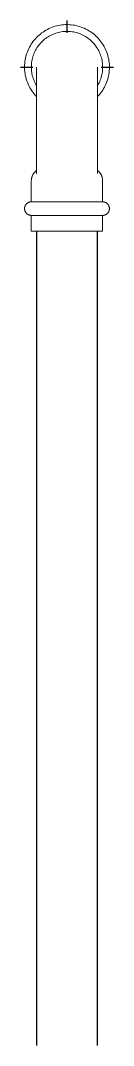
# Model space of a CAD drawing. Header units: inches. Extents: x -3327 to -1, y 8 to 1328.
# Drawn here: x -3204.05 to -3202.05, y 711.5 to 733.49 of the extents above; entities that cross this region are included whole.
import ezdxf

# ---------------------------------------------------------------- set-up
doc = ezdxf.new("R2010")
doc.units = ezdxf.units.IN
doc.header["$MEASUREMENT"] = 0
doc.layers.add('P-PIPE', color=3, linetype='Continuous', lineweight=9)
doc.layers.add('X - REF - FP', color=7, linetype='Continuous', true_color=0xb90000)

# ---------------------------------------------------------------- blocks, each defined once
blk = doc.blocks.new('Victaulic-VicPress316-Elbow 90-45deg Style P568_P571 - Standard-V2-SECOND LEVEL')
at = {"layer": 'P-PIPE'}
for p, q in [((-3203.704, 731.097), (-3203.704, 730.203)), ((-3202.389, 730.206), (-3202.389, 731.097)), ((-3203.813, 730.051), (-3203.813, 729.6)), ((-3202.28, 729.6), (-3202.28, 730.051)), ((-3203.046, 729.6), (-3203.813, 729.6)), ((-3202.28, 729.6), (-3203.046, 729.6)), ((-3203.813, 729.309), (-3203.813, 728.97)), ((-3203.046, 729.309), (-3203.813, 729.309)), ((-3202.28, 729.309), (-3203.046, 729.309)), ((-3202.28, 728.97), (-3202.28, 729.309)), ((-3203.813, 728.97), (-3203.046, 728.97)), ((-3203.046, 728.97), (-3202.28, 728.97))]:
    blk.add_line(p, q, dxfattribs=at)
at = {"layer": 'P-PIPE', "flags": 128}
for points in [[(-3203.046, 733.402), (-3203.083, 733.401), (-3203.119, 733.399), (-3203.155, 733.395), (-3203.191, 733.39), (-3203.227, 733.384), (-3203.263, 733.376), (-3203.298, 733.366), (-3203.333, 733.356), (-3203.367, 733.344), (-3203.401, 733.33), (-3203.434, 733.315), (-3203.467, 733.299), (-3203.499, 733.281), (-3203.53, 733.263), (-3203.561, 733.243), (-3203.591, 733.222), (-3203.619, 733.199), (-3203.647, 733.176), (-3203.674, 733.151), (-3203.7, 733.125), (-3203.725, 733.099), (-3203.749, 733.071), (-3203.772, 733.043), (-3203.793, 733.013), (-3203.813, 732.983), (-3203.833, 732.952), (-3203.85, 732.92), (-3203.867, 732.887), (-3203.882, 732.854), (-3203.896, 732.82), (-3203.909, 732.786), (-3203.92, 732.751), (-3203.93, 732.716), (-3203.938, 732.681), (-3203.945, 732.645), (-3203.95, 732.609), (-3203.954, 732.573), (-3203.957, 732.536), (-3203.958, 732.5), (-3203.958, 732.463), (-3203.956, 732.427), (-3203.953, 732.391), (-3203.948, 732.354), (-3203.942, 732.318), (-3203.934, 732.283), (-3203.925, 732.247), (-3203.915, 732.212), (-3203.903, 732.178), (-3203.89, 732.144), (-3203.875, 732.11), (-3203.859, 732.078), (-3203.842, 732.045), (-3203.824, 732.014), (-3203.804, 731.983), (-3203.783, 731.953), (-3203.761, 731.924), (-3203.738, 731.896), (-3203.714, 731.869)], [(-3202.389, 731.858), (-3202.367, 731.881), (-3202.343, 731.909), (-3202.32, 731.937), (-3202.299, 731.967), (-3202.279, 731.997), (-3202.26, 732.028), (-3202.242, 732.06), (-3202.225, 732.093), (-3202.21, 732.126), (-3202.196, 732.16), (-3202.183, 732.194), (-3202.172, 732.229), (-3202.163, 732.264), (-3202.154, 732.299), (-3202.147, 732.335), (-3202.142, 732.371), (-3202.138, 732.407), (-3202.135, 732.444), (-3202.134, 732.48), (-3202.134, 732.517), (-3202.136, 732.553), (-3202.139, 732.589), (-3202.144, 732.626), (-3202.15, 732.662), (-3202.158, 732.697), (-3202.167, 732.733), (-3202.177, 732.768), (-3202.189, 732.802), (-3202.202, 732.836), (-3202.217, 732.87), (-3202.233, 732.902), (-3202.25, 732.935), (-3202.268, 732.966), (-3202.288, 732.997), (-3202.309, 733.027), (-3202.331, 733.056), (-3202.354, 733.084), (-3202.378, 733.111), (-3202.404, 733.137), (-3202.43, 733.163), (-3202.457, 733.187), (-3202.486, 733.21), (-3202.515, 733.231), (-3202.545, 733.252), (-3202.576, 733.271), (-3202.608, 733.29), (-3202.64, 733.307), (-3202.673, 733.322), (-3202.706, 733.336), (-3202.741, 733.349), (-3202.775, 733.361), (-3202.81, 733.371), (-3202.846, 733.38), (-3202.881, 733.387), (-3202.917, 733.393), (-3202.954, 733.397), (-3202.99, 733.4), (-3203.026, 733.402), (-3203.046, 733.402)], [(-3203.046, 733.257), (-3203.077, 733.256), (-3203.107, 733.254), (-3203.138, 733.251), (-3203.168, 733.247), (-3203.198, 733.241), (-3203.228, 733.235), (-3203.258, 733.227), (-3203.287, 733.218), (-3203.316, 733.207), (-3203.345, 733.196), (-3203.373, 733.183), (-3203.4, 733.17), (-3203.427, 733.155), (-3203.453, 733.139), (-3203.479, 733.123), (-3203.504, 733.105), (-3203.528, 733.086), (-3203.551, 733.066), (-3203.574, 733.046), (-3203.596, 733.024), (-3203.617, 733.002), (-3203.637, 732.978), (-3203.656, 732.954), (-3203.674, 732.93), (-3203.691, 732.904), (-3203.707, 732.878), (-3203.722, 732.851), (-3203.736, 732.824), (-3203.749, 732.796), (-3203.76, 732.768), (-3203.771, 732.739), (-3203.78, 732.71), (-3203.789, 732.68), (-3203.796, 732.65), (-3203.801, 732.62), (-3203.806, 732.59), (-3203.809, 732.559), (-3203.812, 732.529), (-3203.812, 732.498), (-3203.812, 732.468), (-3203.811, 732.437), (-3203.808, 732.406), (-3203.804, 732.376), (-3203.799, 732.346), (-3203.792, 732.316), (-3203.785, 732.286), (-3203.776, 732.257), (-3203.766, 732.228), (-3203.755, 732.199), (-3203.743, 732.171), (-3203.73, 732.143), (-3203.715, 732.116), (-3203.704, 732.096)], [(-3202.385, 732.102), (-3202.37, 732.129), (-3202.356, 732.156), (-3202.343, 732.184), (-3202.332, 732.212), (-3202.321, 732.241), (-3202.312, 732.27), (-3202.304, 732.3), (-3202.297, 732.33), (-3202.291, 732.36), (-3202.286, 732.39), (-3202.283, 732.421), (-3202.281, 732.451), (-3202.28, 732.482), (-3202.28, 732.512), (-3202.281, 732.543), (-3202.284, 732.574), (-3202.288, 732.604), (-3202.293, 732.634), (-3202.3, 732.664), (-3202.307, 732.694), (-3202.316, 732.723), (-3202.326, 732.752), (-3202.337, 732.781), (-3202.349, 732.809), (-3202.362, 732.837), (-3202.377, 732.864), (-3202.392, 732.89), (-3202.409, 732.916), (-3202.426, 732.941), (-3202.445, 732.966), (-3202.464, 732.989), (-3202.485, 733.012), (-3202.506, 733.034), (-3202.528, 733.055), (-3202.551, 733.075), (-3202.575, 733.095), (-3202.6, 733.113), (-3202.625, 733.13), (-3202.651, 733.147), (-3202.677, 733.162), (-3202.705, 733.176), (-3202.732, 733.189), (-3202.761, 733.201), (-3202.789, 733.212), (-3202.818, 733.222), (-3202.848, 733.23), (-3202.878, 733.238), (-3202.908, 733.244), (-3202.938, 733.249), (-3202.968, 733.253), (-3202.999, 733.255), (-3203.029, 733.256), (-3203.046, 733.257)], [(-3203.704, 732.49), (-3203.704, 732.489), (-3203.704, 732.486), (-3203.704, 732.48), (-3203.704, 732.472), (-3203.704, 732.462), (-3203.704, 732.45), (-3203.704, 732.436), (-3203.704, 732.419), (-3203.704, 732.401), (-3203.704, 732.38), (-3203.704, 732.357), (-3203.704, 732.333), (-3203.704, 732.306), (-3203.704, 732.277), (-3203.704, 732.247), (-3203.704, 732.214), (-3203.704, 732.18), (-3203.704, 732.144), (-3203.704, 732.107), (-3203.704, 732.068), (-3203.704, 732.027), (-3203.704, 731.985), (-3203.704, 731.941), (-3203.704, 731.896), (-3203.704, 731.85), (-3203.704, 731.802), (-3203.704, 731.754), (-3203.704, 731.704), (-3203.704, 731.653), (-3203.704, 731.602), (-3203.704, 731.549), (-3203.704, 731.496), (-3203.704, 731.443), (-3203.704, 731.388), (-3203.704, 731.334), (-3203.704, 731.279), (-3203.704, 731.223), (-3203.704, 731.168), (-3203.704, 731.112), (-3203.704, 731.097)], [(-3202.389, 731.097), (-3202.389, 731.153), (-3202.389, 731.208), (-3202.389, 731.264), (-3202.389, 731.319), (-3202.389, 731.374), (-3202.389, 731.428), (-3202.389, 731.482), (-3202.389, 731.535), (-3202.389, 731.588), (-3202.389, 731.639), (-3202.389, 731.69), (-3202.389, 731.74), (-3202.389, 731.789), (-3202.389, 731.837), (-3202.389, 731.884), (-3202.389, 731.929), (-3202.389, 731.973), (-3202.389, 732.016), (-3202.389, 732.057), (-3202.389, 732.096), (-3202.389, 732.134), (-3202.389, 732.171), (-3202.389, 732.205), (-3202.389, 732.238), (-3202.389, 732.269), (-3202.389, 732.298), (-3202.389, 732.326), (-3202.389, 732.351), (-3202.389, 732.374), (-3202.389, 732.395), (-3202.389, 732.414), (-3202.389, 732.432), (-3202.389, 732.446), (-3202.389, 732.459), (-3202.389, 732.47), (-3202.389, 732.478), (-3202.389, 732.484), (-3202.389, 732.488), (-3202.389, 732.49), (-3202.389, 732.49)], [(-3203.813, 730.051), (-3203.812, 730.062), (-3203.812, 730.073), (-3203.811, 730.084), (-3203.809, 730.094), (-3203.807, 730.105), (-3203.805, 730.116), (-3203.802, 730.126), (-3203.799, 730.137), (-3203.795, 730.147), (-3203.791, 730.157), (-3203.787, 730.167), (-3203.782, 730.177), (-3203.777, 730.186), (-3203.771, 730.196), (-3203.765, 730.205), (-3203.759, 730.214), (-3203.752, 730.222), (-3203.745, 730.231), (-3203.738, 730.239), (-3203.73, 730.246), (-3203.722, 730.254), (-3203.714, 730.261), (-3203.705, 730.268), (-3203.704, 730.269)], [(-3202.389, 730.269), (-3202.38, 730.262), (-3202.372, 730.255), (-3202.364, 730.248), (-3202.356, 730.24), (-3202.348, 730.232), (-3202.341, 730.224), (-3202.335, 730.215), (-3202.328, 730.207), (-3202.322, 730.197), (-3202.317, 730.188), (-3202.311, 730.179), (-3202.306, 730.169), (-3202.302, 730.159), (-3202.298, 730.149), (-3202.294, 730.139), (-3202.291, 730.128), (-3202.288, 730.118), (-3202.285, 730.107), (-3202.283, 730.096), (-3202.282, 730.086), (-3202.281, 730.075), (-3202.28, 730.064), (-3202.28, 730.053), (-3202.28, 730.051)], [(-3203.813, 729.309), (-3203.818, 729.309), (-3203.824, 729.309), (-3203.83, 729.31), (-3203.836, 729.31), (-3203.841, 729.311), (-3203.847, 729.313), (-3203.853, 729.314), (-3203.858, 729.316), (-3203.864, 729.318), (-3203.869, 729.32), (-3203.875, 729.322), (-3203.88, 729.325), (-3203.885, 729.328), (-3203.89, 729.331), (-3203.895, 729.334), (-3203.899, 729.337), (-3203.904, 729.341), (-3203.908, 729.345), (-3203.913, 729.349), (-3203.917, 729.353), (-3203.921, 729.357), (-3203.925, 729.361), (-3203.928, 729.366), (-3203.932, 729.371), (-3203.935, 729.375), (-3203.938, 729.38), (-3203.941, 729.385), (-3203.944, 729.391), (-3203.946, 729.396), (-3203.948, 729.401), (-3203.95, 729.407), (-3203.952, 729.412), (-3203.953, 729.418), (-3203.955, 729.424), (-3203.956, 729.429), (-3203.957, 729.435), (-3203.957, 729.441), (-3203.958, 729.447), (-3203.958, 729.452), (-3203.958, 729.458), (-3203.958, 729.464), (-3203.957, 729.47), (-3203.956, 729.476), (-3203.955, 729.481), (-3203.954, 729.487), (-3203.953, 729.493), (-3203.951, 729.498), (-3203.949, 729.504), (-3203.947, 729.509), (-3203.945, 729.515), (-3203.942, 729.52), (-3203.94, 729.525), (-3203.937, 729.53), (-3203.934, 729.535), (-3203.93, 729.54), (-3203.927, 729.544), (-3203.923, 729.549), (-3203.919, 729.553), (-3203.915, 729.557), (-3203.911, 729.561), (-3203.906, 729.565), (-3203.902, 729.569), (-3203.897, 729.572), (-3203.892, 729.576), (-3203.888, 729.579), (-3203.882, 729.582), (-3203.877, 729.584), (-3203.872, 729.587), (-3203.867, 729.589), (-3203.861, 729.591), (-3203.856, 729.593), (-3203.85, 729.595), (-3203.845, 729.596), (-3203.839, 729.597), (-3203.833, 729.598), (-3203.827, 729.599), (-3203.821, 729.599), (-3203.816, 729.599), (-3203.813, 729.6)], [(-3203.046, 729.6), (-3203.077, 729.6), (-3203.107, 729.6), (-3203.138, 729.6), (-3203.168, 729.6), (-3203.198, 729.6), (-3203.228, 729.6), (-3203.258, 729.6), (-3203.287, 729.6), (-3203.316, 729.6), (-3203.345, 729.6), (-3203.373, 729.6), (-3203.4, 729.6), (-3203.427, 729.6), (-3203.453, 729.6), (-3203.479, 729.6), (-3203.504, 729.6), (-3203.528, 729.6), (-3203.551, 729.6), (-3203.574, 729.6), (-3203.596, 729.6), (-3203.617, 729.6), (-3203.637, 729.6), (-3203.656, 729.6), (-3203.674, 729.6), (-3203.691, 729.6), (-3203.707, 729.6), (-3203.722, 729.6), (-3203.736, 729.6), (-3203.749, 729.6), (-3203.76, 729.6), (-3203.771, 729.6), (-3203.78, 729.6), (-3203.789, 729.6), (-3203.796, 729.6), (-3203.801, 729.6), (-3203.806, 729.6), (-3203.809, 729.6), (-3203.812, 729.6), (-3203.812, 729.6), (-3203.813, 729.6)], [(-3203.813, 729.6), (-3203.812, 729.6), (-3203.81, 729.6), (-3203.807, 729.6), (-3203.803, 729.6), (-3203.797, 729.6), (-3203.791, 729.6), (-3203.783, 729.6), (-3203.774, 729.6)], [(-3202.28, 729.6), (-3202.28, 729.6), (-3202.282, 729.6), (-3202.285, 729.6), (-3202.289, 729.6), (-3202.295, 729.6), (-3202.302, 729.6), (-3202.309, 729.6), (-3202.318, 729.6), (-3202.329, 729.6), (-3202.34, 729.6), (-3202.353, 729.6), (-3202.366, 729.6), (-3202.381, 729.6), (-3202.397, 729.6), (-3202.413, 729.6), (-3202.431, 729.6), (-3202.45, 729.6), (-3202.47, 729.6), (-3202.49, 729.6), (-3202.512, 729.6), (-3202.534, 729.6), (-3202.558, 729.6), (-3202.582, 729.6), (-3202.606, 729.6), (-3202.632, 729.6), (-3202.658, 729.6), (-3202.685, 729.6), (-3202.712, 729.6), (-3202.74, 729.6), (-3202.768, 729.6), (-3202.797, 729.6), (-3202.826, 729.6), (-3202.856, 729.6), (-3202.886, 729.6), (-3202.916, 729.6), (-3202.946, 729.6), (-3202.977, 729.6), (-3203.007, 729.6), (-3203.038, 729.6), (-3203.046, 729.6)], [(-3202.321, 729.6), (-3202.312, 729.6), (-3202.304, 729.6), (-3202.297, 729.6), (-3202.291, 729.6), (-3202.286, 729.6), (-3202.283, 729.6), (-3202.281, 729.6), (-3202.28, 729.6), (-3202.28, 729.6)], [(-3202.28, 729.6), (-3202.274, 729.599), (-3202.268, 729.599), (-3202.262, 729.598), (-3202.256, 729.598), (-3202.251, 729.597), (-3202.245, 729.595), (-3202.239, 729.594), (-3202.234, 729.592), (-3202.228, 729.59), (-3202.223, 729.588), (-3202.218, 729.586), (-3202.212, 729.583), (-3202.207, 729.58), (-3202.202, 729.577), (-3202.197, 729.574), (-3202.193, 729.571), (-3202.188, 729.567), (-3202.184, 729.563), (-3202.179, 729.559), (-3202.175, 729.555), (-3202.171, 729.551), (-3202.167, 729.547), (-3202.164, 729.542), (-3202.16, 729.537), (-3202.157, 729.533), (-3202.154, 729.528), (-3202.151, 729.523), (-3202.149, 729.517), (-3202.146, 729.512), (-3202.144, 729.507), (-3202.142, 729.501), (-3202.14, 729.496), (-3202.139, 729.49), (-3202.137, 729.484), (-3202.136, 729.479), (-3202.135, 729.473), (-3202.135, 729.467), (-3202.134, 729.461), (-3202.134, 729.456), (-3202.134, 729.45), (-3202.134, 729.444), (-3202.135, 729.438), (-3202.136, 729.432), (-3202.137, 729.427), (-3202.138, 729.421), (-3202.139, 729.415), (-3202.141, 729.41), (-3202.143, 729.404), (-3202.145, 729.399), (-3202.147, 729.393), (-3202.15, 729.388), (-3202.152, 729.383), (-3202.155, 729.378), (-3202.159, 729.373), (-3202.162, 729.368), (-3202.165, 729.364), (-3202.169, 729.359), (-3202.173, 729.355), (-3202.177, 729.351), (-3202.181, 729.347), (-3202.186, 729.343), (-3202.19, 729.339), (-3202.195, 729.336), (-3202.2, 729.332), (-3202.205, 729.329), (-3202.21, 729.326), (-3202.215, 729.324), (-3202.22, 729.321), (-3202.225, 729.319), (-3202.231, 729.317), (-3202.236, 729.315), (-3202.242, 729.313), (-3202.248, 729.312), (-3202.253, 729.311), (-3202.259, 729.31), (-3202.265, 729.309), (-3202.271, 729.309), (-3202.276, 729.309), (-3202.28, 729.309)], [(-3203.771, 729.309), (-3203.78, 729.309), (-3203.789, 729.309), (-3203.796, 729.309), (-3203.801, 729.309), (-3203.806, 729.309), (-3203.809, 729.309), (-3203.812, 729.309), (-3203.812, 729.309), (-3203.813, 729.309)], [(-3203.813, 729.309), (-3203.812, 729.309), (-3203.81, 729.309), (-3203.807, 729.309), (-3203.803, 729.309), (-3203.797, 729.309), (-3203.791, 729.309), (-3203.783, 729.309), (-3203.774, 729.309), (-3203.763, 729.309), (-3203.752, 729.309), (-3203.74, 729.309), (-3203.726, 729.309), (-3203.711, 729.309), (-3203.695, 729.309), (-3203.679, 729.309), (-3203.661, 729.309), (-3203.642, 729.309), (-3203.622, 729.309), (-3203.602, 729.309), (-3203.58, 729.309), (-3203.558, 729.309), (-3203.534, 729.309), (-3203.51, 729.309), (-3203.486, 729.309), (-3203.46, 729.309), (-3203.434, 729.309), (-3203.407, 729.309), (-3203.38, 729.309), (-3203.352, 729.309), (-3203.324, 729.309), (-3203.295, 729.309), (-3203.266, 729.309), (-3203.236, 729.309), (-3203.206, 729.309), (-3203.176, 729.309), (-3203.146, 729.309), (-3203.116, 729.309), (-3203.085, 729.309), (-3203.054, 729.309), (-3203.046, 729.309)], [(-3203.046, 729.309), (-3203.015, 729.309), (-3202.985, 729.309), (-3202.954, 729.309), (-3202.924, 729.309), (-3202.894, 729.309), (-3202.864, 729.309), (-3202.834, 729.309), (-3202.805, 729.309), (-3202.776, 729.309), (-3202.748, 729.309), (-3202.72, 729.309), (-3202.692, 729.309), (-3202.665, 729.309), (-3202.639, 729.309), (-3202.613, 729.309), (-3202.588, 729.309), (-3202.564, 729.309), (-3202.541, 729.309), (-3202.518, 729.309), (-3202.496, 729.309), (-3202.475, 729.309), (-3202.455, 729.309), (-3202.436, 729.309), (-3202.418, 729.309), (-3202.401, 729.309), (-3202.385, 729.309), (-3202.37, 729.309), (-3202.356, 729.309), (-3202.343, 729.309), (-3202.332, 729.309), (-3202.321, 729.309), (-3202.312, 729.309), (-3202.304, 729.309), (-3202.297, 729.309), (-3202.291, 729.309), (-3202.286, 729.309), (-3202.283, 729.309), (-3202.281, 729.309), (-3202.28, 729.309), (-3202.28, 729.309)], [(-3202.28, 729.309), (-3202.28, 729.309), (-3202.282, 729.309), (-3202.285, 729.309), (-3202.289, 729.309), (-3202.295, 729.309), (-3202.302, 729.309), (-3202.309, 729.309), (-3202.318, 729.309)]]:
    blk.add_lwpolyline(points, dxfattribs=at)

msp = doc.modelspace()

# ---------------------------------------------------------------- linework, layer by layer
at = {"layer": 'X - REF - FP'}
for p, q in [((-3203.046, 733.228), (-3203.046, 733.49)), ((-3204.046, 732.49), (-3203.782, 732.49)), ((-3202.31, 732.49), (-3202.046, 732.49)), ((-3203.704, 728.97), (-3203.704, 711.496)), ((-3202.389, 711.496), (-3202.389, 728.97))]:
    msp.add_line(p, q, dxfattribs=at)

# ---------------------------------------------------------------- block references
msp.add_blockref('Victaulic-VicPress316-Elbow 90-45deg Style P568_P571 - Standard-V2-SECOND LEVEL', (0, 0), dxfattribs=at)

doc.saveas('drawing.dxf')
